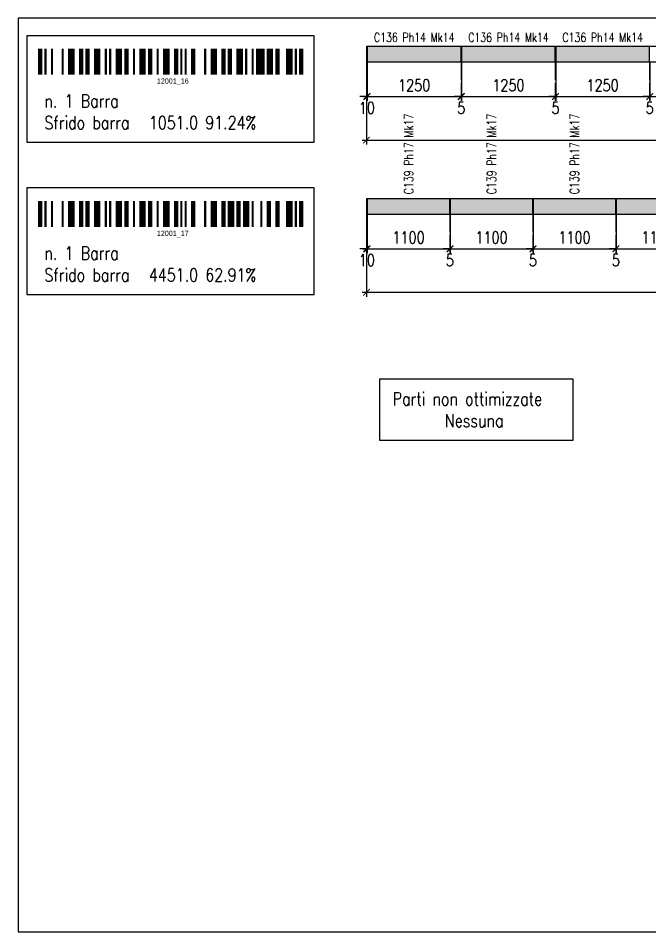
# Model space of a CAD drawing. Header units: millimetres. Extents: x -56 to 421004, y -1 to 91234.
# Drawn here: x 134118 to 142528, y 40150 to 52325 of the extents above; entities that cross this region are included whole.
import ezdxf
from ezdxf.enums import TextEntityAlignment as Align

# ---------------------------------------------------------------- set-up
doc = ezdxf.new("R2010")
doc.units = ezdxf.units.MM
doc.styles.add('EasyCutStyle', font='romans.shx', dxfattribs={"width": 0.8})
doc.styles.add('EasyCutStyleOptimezeBars', font='Romans.shx', dxfattribs={"width": 0.8})
doc.dimstyles.new('EasyCutDimOptimezeBars', dxfattribs={"dimscale": 57.971, "dimtxt": 2.7, "dimasz": 1.5, "dimexe": 1, "dimexo": 0, "dimgap": 1.25, "dimtad": 1, "dimdec": 1, "dimrnd": 0.5, "dimzin": 12, "dimdsep": 46, "dimtxsty": 'EasyCutStyleOptimezeBars', "dimblk": 'ARCHTICK', "dimblk1": 'ARCHTICK', "dimblk2": 'ARCHTICK', "dimcen": 1, "dimdle": 1, "dimclrd": 1, "dimclre": 1, "dimclrt": 3, "dimadec": 3, "dimazin": 0, "dimtfac": 1, "dimtdec": 1, "dimtix": 1, "dimtmove": 0, "dimatfit": 3, "dimfxl": 1, "dimtfill": 1, "dimtolj": 1, "dimtzin": 0, "dimarcsym": 0})

# ---------------------------------------------------------------- blocks, each defined once
blk = doc.blocks.new('BARCODE128_12001_16')
at = {"linetype": 'Continuous'}
for points, const_width in [([(1, 0), (1, 12)], 2), ([(15.5, 0), (15.5, 12)], 3), ([(20, 0), (20, 12)], 2), ([(23, 0), (23, 12)], 2), ([(27.5, 0), (27.5, 12)], 3), ([(37.5, 0), (37.5, 12)], 3), ([(41, 0), (41, 12)], 2), ([(48.5, 0), (48.5, 12)], 3), ([(52, 0), (52, 12)], 2), ([(59.5, 0), (59.5, 12)], 3), ([(64, 0), (64, 12)], 2), ([(72, 0), (72, 12)], 2), ([(81.5, 0), (81.5, 12)], 3), ([(86, 0), (86, 12)], 2), ([(89, 0), (89, 12)], 2), ([(93.5, 0), (93.5, 12)], 3), ([(103, 0), (103, 12)], 4), ([(107.5, 0), (107.5, 12)], 3), ([(111, 0), (111, 12)], 2), ([(116.5, 0), (116.5, 12)], 3), ([(122, 0), (122, 12)], 2), ([(3.5, 0), (3.5, 12)], 1), ([(6.5, 0), (6.5, 12)], 1), ([(11.5, 0), (11.5, 12)], 1), ([(31.5, 0), (31.5, 12)], 1), ([(33.5, 0), (33.5, 12)], 1), ([(44.5, 0), (44.5, 12)], 1), ([(55.5, 0), (55.5, 12)], 1), ([(66.5, 0), (66.5, 12)], 1), ([(68.5, 0), (68.5, 12)], 1), ([(77.5, 0), (77.5, 12)], 1), ([(96.5, 0), (96.5, 12)], 1), ([(99.5, 0), (99.5, 12)], 1), ([(119.5, 0), (119.5, 12)], 1)]:
    blk.add_lwpolyline(points, dxfattribs=dict(at, const_width=const_width))
blk.add_text('12001_16', height=2.4).set_placement((62.5, -4.2), align=Align.CENTER)
blk = doc.blocks.new('_ArchTick')
at = {"color": 0, "linetype": 'ByBlock', "const_width": 0.15}
blk.add_lwpolyline([(-0.5, -0.5), (0.5, 0.5)], dxfattribs=at)
blk = doc.blocks.new('*D913')
at = {"color": 1, "lineweight": -2}
for p, q in [((138756, 51745), (138756, 51223)), ((138766, 51745), (138766, 51223)), ((138756, 51281), (138669, 51281)), ((138756, 51281), (138766, 51281)), ((138766, 51281), (138853, 51281))]:
    blk.add_line(p, q, dxfattribs=at)
at = {"layer": 'Defpoints', "color": 0}
for p in [(138756, 51745), (138766, 51745)]:
    blk.add_point(p, dxfattribs=at)
at = {"color": 1, "lineweight": -2, "xscale": 86.9637, "yscale": 86.9637, "zscale": 86.9637}
blk.add_blockref('_ArchTick', (138756, 51281), dxfattribs=at)
at = {"color": 1, "lineweight": -2, "xscale": 86.9637, "yscale": 86.9637, "zscale": 86.9637, "rotation": 180}
blk.add_blockref('_ArchTick', (138766, 51281), dxfattribs=at)
at = {"color": 3, "char_height": 156.5, "attachment_point": 5, "style": 'EasyCutStyleOptimezeBars', "bg_fill": 3, "box_fill_scale": 1.1, "bg_fill_color": 256, "bg_fill_true_color": 13158600}
for s, insert, bg_fill_transparency in [('\\A1;', (138761, 51484), 919400), ('\\A1;10', (138761, 51130), 0)]:
    blk.add_mtext(s, dxfattribs=dict(at, insert=insert, bg_fill_transparency=bg_fill_transparency))
at = {"layer": 'Defpoints', "color": 0}
blk.add_point((138766, 51281), dxfattribs=at)
blk = doc.blocks.new('*D914')
at = {"color": 1, "lineweight": -2}
for p, q in [((138766, 51745), (138766, 51223)), ((140016, 51745), (140016, 51223)), ((138708, 51281), (140074, 51281))]:
    blk.add_line(p, q, dxfattribs=at)
at = {"layer": 'Defpoints', "color": 0}
for p in [(138766, 51745), (140016, 51745), (140016, 51281)]:
    blk.add_point(p, dxfattribs=at)
at = {"color": 1, "lineweight": -2, "xscale": 86.9637, "yscale": 86.9637, "zscale": 86.9637, "rotation": 180}
blk.add_blockref('_ArchTick', (138766, 51281), dxfattribs=at)
at = {"color": 1, "lineweight": -2, "xscale": 86.9637, "yscale": 86.9637, "zscale": 86.9637}
blk.add_blockref('_ArchTick', (140016, 51281), dxfattribs=at)
at = {"color": 3, "insert": (139391, 51432), "char_height": 156.5, "attachment_point": 5, "style": 'EasyCutStyleOptimezeBars', "bg_fill": 3, "box_fill_scale": 1.1, "bg_fill_color": 256, "bg_fill_true_color": 13158600, "bg_fill_transparency": 12429696}
blk.add_mtext('\\A1;1250', dxfattribs=at)
blk = doc.blocks.new('*D915')
at = {"color": 1, "lineweight": -2}
for p, q in [((140016, 51745), (140016, 51223)), ((140021, 51745), (140021, 51223)), ((140016, 51281), (139929, 51281)), ((140016, 51281), (140021, 51281)), ((140021, 51281), (140108, 51281))]:
    blk.add_line(p, q, dxfattribs=at)
at = {"layer": 'Defpoints', "color": 0}
for p in [(140016, 51745), (140021, 51745)]:
    blk.add_point(p, dxfattribs=at)
at = {"color": 1, "lineweight": -2, "xscale": 86.9637, "yscale": 86.9637, "zscale": 86.9637}
blk.add_blockref('_ArchTick', (140016, 51281), dxfattribs=at)
at = {"color": 1, "lineweight": -2, "xscale": 86.9637, "yscale": 86.9637, "zscale": 86.9637, "rotation": 180}
blk.add_blockref('_ArchTick', (140021, 51281), dxfattribs=at)
at = {"color": 3, "char_height": 156.5, "attachment_point": 5, "style": 'EasyCutStyleOptimezeBars', "bg_fill": 3, "box_fill_scale": 1.1, "bg_fill_color": 256, "bg_fill_true_color": 13158600}
for s, insert, bg_fill_transparency in [('\\A1;', (140018, 51484), 919400), ('\\A1;5', (140018, 51130), 6619204)]:
    blk.add_mtext(s, dxfattribs=dict(at, insert=insert, bg_fill_transparency=bg_fill_transparency))
at = {"layer": 'Defpoints', "color": 0}
blk.add_point((140021, 51281), dxfattribs=at)
blk = doc.blocks.new('*D916')
at = {"color": 1, "lineweight": -2}
for p, q in [((140021, 51745), (140021, 51223)), ((141271, 51745), (141271, 51223)), ((139963, 51281), (141329, 51281))]:
    blk.add_line(p, q, dxfattribs=at)
at = {"layer": 'Defpoints', "color": 0}
for p in [(140021, 51745), (141271, 51745), (141271, 51281)]:
    blk.add_point(p, dxfattribs=at)
at = {"color": 1, "lineweight": -2, "xscale": 86.9637, "yscale": 86.9637, "zscale": 86.9637, "rotation": 180}
blk.add_blockref('_ArchTick', (140021, 51281), dxfattribs=at)
at = {"color": 1, "lineweight": -2, "xscale": 86.9637, "yscale": 86.9637, "zscale": 86.9637}
blk.add_blockref('_ArchTick', (141271, 51281), dxfattribs=at)
at = {"color": 3, "insert": (140646, 51432), "char_height": 156.5, "attachment_point": 5, "style": 'EasyCutStyleOptimezeBars', "bg_fill": 3, "box_fill_scale": 1.1, "bg_fill_color": 256, "bg_fill_true_color": 13158600, "bg_fill_transparency": 12444108}
blk.add_mtext('\\A1;1250', dxfattribs=at)
blk = doc.blocks.new('*D917')
at = {"color": 1, "lineweight": -2}
for p, q in [((141271, 51745), (141271, 51223)), ((141276, 51745), (141276, 51223)), ((141271, 51281), (141184, 51281)), ((141271, 51281), (141276, 51281)), ((141276, 51281), (141363, 51281))]:
    blk.add_line(p, q, dxfattribs=at)
at = {"layer": 'Defpoints', "color": 0}
for p in [(141271, 51745), (141276, 51745)]:
    blk.add_point(p, dxfattribs=at)
at = {"color": 1, "lineweight": -2, "xscale": 86.9637, "yscale": 86.9637, "zscale": 86.9637}
blk.add_blockref('_ArchTick', (141271, 51281), dxfattribs=at)
at = {"color": 1, "lineweight": -2, "xscale": 86.9637, "yscale": 86.9637, "zscale": 86.9637, "rotation": 180}
blk.add_blockref('_ArchTick', (141276, 51281), dxfattribs=at)
at = {"color": 3, "char_height": 156.5, "attachment_point": 5, "style": 'EasyCutStyleOptimezeBars', "bg_fill": 3, "box_fill_scale": 1.1, "bg_fill_color": 256, "bg_fill_true_color": 13158600}
for s, insert, bg_fill_transparency in [('\\A1;', (141273, 51484), 919916), ('\\A1;5', (141273, 51130), 0)]:
    blk.add_mtext(s, dxfattribs=dict(at, insert=insert, bg_fill_transparency=bg_fill_transparency))
at = {"layer": 'Defpoints', "color": 0}
blk.add_point((141276, 51281), dxfattribs=at)
blk = doc.blocks.new('*D918')
at = {"color": 1, "lineweight": -2}
for p, q in [((141276, 51745), (141276, 51223)), ((142526, 51745), (142526, 51223)), ((141218, 51281), (142584, 51281))]:
    blk.add_line(p, q, dxfattribs=at)
at = {"layer": 'Defpoints', "color": 0}
for p in [(141276, 51745), (142526, 51745), (142526, 51281)]:
    blk.add_point(p, dxfattribs=at)
at = {"color": 1, "lineweight": -2, "xscale": 86.9637, "yscale": 86.9637, "zscale": 86.9637, "rotation": 180}
blk.add_blockref('_ArchTick', (141276, 51281), dxfattribs=at)
at = {"color": 1, "lineweight": -2, "xscale": 86.9637, "yscale": 86.9637, "zscale": 86.9637}
blk.add_blockref('_ArchTick', (142526, 51281), dxfattribs=at)
at = {"color": 3, "insert": (141901, 51432), "char_height": 156.5, "attachment_point": 5, "style": 'EasyCutStyleOptimezeBars', "bg_fill": 3, "box_fill_scale": 1.1, "bg_fill_color": 256, "bg_fill_true_color": 13158600, "bg_fill_transparency": 12462464}
blk.add_mtext('\\A1;1250', dxfattribs=at)
blk = doc.blocks.new('*D919')
at = {"color": 1, "lineweight": -2}
for p, q in [((142526, 51745), (142526, 51223)), ((142531, 51745), (142531, 51223)), ((142526, 51281), (142439, 51281)), ((142526, 51281), (142531, 51281)), ((142531, 51281), (142618, 51281))]:
    blk.add_line(p, q, dxfattribs=at)
at = {"layer": 'Defpoints', "color": 0}
for p in [(142526, 51745), (142531, 51745)]:
    blk.add_point(p, dxfattribs=at)
at = {"color": 1, "lineweight": -2, "xscale": 86.9637, "yscale": 86.9637, "zscale": 86.9637}
blk.add_blockref('_ArchTick', (142526, 51281), dxfattribs=at)
at = {"color": 1, "lineweight": -2, "xscale": 86.9637, "yscale": 86.9637, "zscale": 86.9637, "rotation": 180}
blk.add_blockref('_ArchTick', (142531, 51281), dxfattribs=at)
at = {"color": 3, "char_height": 156.5, "attachment_point": 5, "style": 'EasyCutStyleOptimezeBars', "bg_fill": 3, "box_fill_scale": 1.1, "bg_fill_color": 256, "bg_fill_true_color": 13158600}
for s, insert, bg_fill_transparency in [('\\A1;', (142528, 51484), 12471740), ('\\A1;5', (142528, 51130), 12468288)]:
    blk.add_mtext(s, dxfattribs=dict(at, insert=insert, bg_fill_transparency=bg_fill_transparency))
at = {"layer": 'Defpoints', "color": 0}
blk.add_point((142531, 51281), dxfattribs=at)
blk = doc.blocks.new('*D920')
at = {"color": 1, "lineweight": -2}
for p, q in [((142531, 51745), (142531, 51223)), ((143731, 51745), (143731, 51223)), ((142473, 51281), (143789, 51281))]:
    blk.add_line(p, q, dxfattribs=at)
at = {"layer": 'Defpoints', "color": 0}
for p in [(142531, 51745), (143731, 51745), (143731, 51281)]:
    blk.add_point(p, dxfattribs=at)
at = {"color": 1, "lineweight": -2, "xscale": 86.9637, "yscale": 86.9637, "zscale": 86.9637, "rotation": 180}
blk.add_blockref('_ArchTick', (142531, 51281), dxfattribs=at)
at = {"color": 1, "lineweight": -2, "xscale": 86.9637, "yscale": 86.9637, "zscale": 86.9637}
blk.add_blockref('_ArchTick', (143731, 51281), dxfattribs=at)
at = {"color": 3, "insert": (143131, 51432), "char_height": 156.5, "attachment_point": 5, "style": 'EasyCutStyleOptimezeBars', "bg_fill": 3, "box_fill_scale": 1.1, "bg_fill_color": 256, "bg_fill_true_color": 13158600, "bg_fill_transparency": 4259909}
blk.add_mtext('\\A1;1200', dxfattribs=at)
blk = doc.blocks.new('*D932')
at = {"color": 1, "lineweight": -2}
for p, q in [((138756, 51745), (138756, 50643)), ((150757, 51745), (150757, 50643)), ((138698, 50701), (150815, 50701))]:
    blk.add_line(p, q, dxfattribs=at)
at = {"layer": 'Defpoints', "color": 0}
for p in [(138756, 51745), (150757, 51745), (150757, 50701)]:
    blk.add_point(p, dxfattribs=at)
at = {"color": 1, "lineweight": -2, "xscale": 86.9637, "yscale": 86.9637, "zscale": 86.9637, "rotation": 180}
blk.add_blockref('_ArchTick', (138756, 50701), dxfattribs=at)
at = {"color": 1, "lineweight": -2, "xscale": 86.9637, "yscale": 86.9637, "zscale": 86.9637}
blk.add_blockref('_ArchTick', (150757, 50701), dxfattribs=at)
at = {"color": 3, "insert": (144756, 50852), "char_height": 156.5, "attachment_point": 5, "style": 'EasyCutStyleOptimezeBars', "bg_fill": 3, "box_fill_scale": 1.1, "bg_fill_color": 256, "bg_fill_true_color": 13158600, "bg_fill_transparency": 11874924}
blk.add_mtext('\\A1;12001', dxfattribs=at)
blk = doc.blocks.new('BARCODE128_12001_17')
at = {"linetype": 'Continuous'}
for points, const_width in [([(1, 0), (1, 12)], 2), ([(15.5, 0), (15.5, 12)], 3), ([(20, 0), (20, 12)], 2), ([(23, 0), (23, 12)], 2), ([(27.5, 0), (27.5, 12)], 3), ([(37.5, 0), (37.5, 12)], 3), ([(41, 0), (41, 12)], 2), ([(48.5, 0), (48.5, 12)], 3), ([(52, 0), (52, 12)], 2), ([(59.5, 0), (59.5, 12)], 3), ([(64, 0), (64, 12)], 2), ([(72, 0), (72, 12)], 2), ([(81.5, 0), (81.5, 12)], 3), ([(86, 0), (86, 12)], 2), ([(89.5, 0), (89.5, 12)], 3), ([(93, 0), (93, 12)], 2), ([(96.5, 0), (96.5, 12)], 3), ([(107, 0), (107, 12)], 2), ([(111, 0), (111, 12)], 2), ([(116.5, 0), (116.5, 12)], 3), ([(122, 0), (122, 12)], 2), ([(3.5, 0), (3.5, 12)], 1), ([(6.5, 0), (6.5, 12)], 1), ([(11.5, 0), (11.5, 12)], 1), ([(31.5, 0), (31.5, 12)], 1), ([(33.5, 0), (33.5, 12)], 1), ([(44.5, 0), (44.5, 12)], 1), ([(55.5, 0), (55.5, 12)], 1), ([(66.5, 0), (66.5, 12)], 1), ([(68.5, 0), (68.5, 12)], 1), ([(77.5, 0), (77.5, 12)], 1), ([(99.5, 0), (99.5, 12)], 1), ([(103.5, 0), (103.5, 12)], 1), ([(119.5, 0), (119.5, 12)], 1)]:
    blk.add_lwpolyline(points, dxfattribs=dict(at, const_width=const_width))
blk.add_text('12001_17', height=2.4).set_placement((62.5, -4.2), align=Align.CENTER)
blk = doc.blocks.new('*D934')
at = {"color": 1, "lineweight": -2}
for p, q in [((138756, 49716), (138756, 49194)), ((138766, 49716), (138766, 49194)), ((138756, 49252), (138669, 49252)), ((138756, 49252), (138766, 49252)), ((138766, 49252), (138853, 49252))]:
    blk.add_line(p, q, dxfattribs=at)
at = {"layer": 'Defpoints', "color": 0}
for p in [(138756, 49716), (138766, 49716)]:
    blk.add_point(p, dxfattribs=at)
at = {"color": 1, "lineweight": -2, "xscale": 86.9637, "yscale": 86.9637, "zscale": 86.9637}
blk.add_blockref('_ArchTick', (138756, 49252), dxfattribs=at)
at = {"color": 1, "lineweight": -2, "xscale": 86.9637, "yscale": 86.9637, "zscale": 86.9637, "rotation": 180}
blk.add_blockref('_ArchTick', (138766, 49252), dxfattribs=at)
at = {"color": 3, "char_height": 156.5, "attachment_point": 5, "style": 'EasyCutStyleOptimezeBars', "bg_fill": 3, "box_fill_scale": 1.1, "bg_fill_color": 256, "bg_fill_true_color": 13158600, "bg_fill_transparency": 0}
for s, insert in [('\\A1;', (138761, 49455)), ('\\A1;10', (138761, 49101))]:
    blk.add_mtext(s, dxfattribs=dict(at, insert=insert))
at = {"layer": 'Defpoints', "color": 0}
blk.add_point((138766, 49252), dxfattribs=at)
blk = doc.blocks.new('*D935')
at = {"color": 1, "lineweight": -2}
for p, q in [((138766, 49716), (138766, 49194)), ((139866, 49716), (139866, 49194)), ((138708, 49252), (139924, 49252))]:
    blk.add_line(p, q, dxfattribs=at)
at = {"layer": 'Defpoints', "color": 0}
for p in [(138766, 49716), (139866, 49716), (139866, 49252)]:
    blk.add_point(p, dxfattribs=at)
at = {"color": 1, "lineweight": -2, "xscale": 86.9637, "yscale": 86.9637, "zscale": 86.9637, "rotation": 180}
blk.add_blockref('_ArchTick', (138766, 49252), dxfattribs=at)
at = {"color": 1, "lineweight": -2, "xscale": 86.9637, "yscale": 86.9637, "zscale": 86.9637}
blk.add_blockref('_ArchTick', (139866, 49252), dxfattribs=at)
at = {"color": 3, "insert": (139316, 49403), "char_height": 156.5, "attachment_point": 5, "style": 'EasyCutStyleOptimezeBars', "bg_fill": 3, "box_fill_scale": 1.1, "bg_fill_color": 256, "bg_fill_true_color": 13158600, "bg_fill_transparency": 13144076}
blk.add_mtext('\\A1;1100', dxfattribs=at)
blk = doc.blocks.new('*D936')
at = {"color": 1, "lineweight": -2}
for p, q in [((139866, 49716), (139866, 49194)), ((139871, 49716), (139871, 49194)), ((139866, 49252), (139779, 49252)), ((139866, 49252), (139871, 49252)), ((139871, 49252), (139958, 49252))]:
    blk.add_line(p, q, dxfattribs=at)
at = {"layer": 'Defpoints', "color": 0}
for p in [(139866, 49716), (139871, 49716)]:
    blk.add_point(p, dxfattribs=at)
at = {"color": 1, "lineweight": -2, "xscale": 86.9637, "yscale": 86.9637, "zscale": 86.9637}
blk.add_blockref('_ArchTick', (139866, 49252), dxfattribs=at)
at = {"color": 1, "lineweight": -2, "xscale": 86.9637, "yscale": 86.9637, "zscale": 86.9637, "rotation": 180}
blk.add_blockref('_ArchTick', (139871, 49252), dxfattribs=at)
at = {"color": 3, "char_height": 156.5, "attachment_point": 5, "style": 'EasyCutStyleOptimezeBars', "bg_fill": 3, "box_fill_scale": 1.1, "bg_fill_color": 256, "bg_fill_true_color": 13158600, "bg_fill_transparency": 0}
for s, insert in [('\\A1;', (139868, 49455)), ('\\A1;5', (139868, 49101))]:
    blk.add_mtext(s, dxfattribs=dict(at, insert=insert))
at = {"layer": 'Defpoints', "color": 0}
blk.add_point((139871, 49252), dxfattribs=at)
blk = doc.blocks.new('*D937')
at = {"color": 1, "lineweight": -2}
for p, q in [((139871, 49716), (139871, 49194)), ((140971, 49716), (140971, 49194)), ((139813, 49252), (141029, 49252))]:
    blk.add_line(p, q, dxfattribs=at)
at = {"layer": 'Defpoints', "color": 0}
for p in [(139871, 49716), (140971, 49716), (140971, 49252)]:
    blk.add_point(p, dxfattribs=at)
at = {"color": 1, "lineweight": -2, "xscale": 86.9637, "yscale": 86.9637, "zscale": 86.9637, "rotation": 180}
blk.add_blockref('_ArchTick', (139871, 49252), dxfattribs=at)
at = {"color": 1, "lineweight": -2, "xscale": 86.9637, "yscale": 86.9637, "zscale": 86.9637}
blk.add_blockref('_ArchTick', (140971, 49252), dxfattribs=at)
at = {"color": 3, "insert": (140421, 49403), "char_height": 156.5, "attachment_point": 5, "style": 'EasyCutStyleOptimezeBars', "bg_fill": 3, "box_fill_scale": 1.1, "bg_fill_color": 256, "bg_fill_true_color": 13158600, "bg_fill_transparency": 0}
blk.add_mtext('\\A1;1100', dxfattribs=at)
blk = doc.blocks.new('*D938')
at = {"color": 1, "lineweight": -2}
for p, q in [((140971, 49716), (140971, 49194)), ((140976, 49716), (140976, 49194)), ((140971, 49252), (140884, 49252)), ((140971, 49252), (140976, 49252)), ((140976, 49252), (141063, 49252))]:
    blk.add_line(p, q, dxfattribs=at)
at = {"layer": 'Defpoints', "color": 0}
for p in [(140971, 49716), (140976, 49716)]:
    blk.add_point(p, dxfattribs=at)
at = {"color": 1, "lineweight": -2, "xscale": 86.9637, "yscale": 86.9637, "zscale": 86.9637}
blk.add_blockref('_ArchTick', (140971, 49252), dxfattribs=at)
at = {"color": 1, "lineweight": -2, "xscale": 86.9637, "yscale": 86.9637, "zscale": 86.9637, "rotation": 180}
blk.add_blockref('_ArchTick', (140976, 49252), dxfattribs=at)
at = {"color": 3, "char_height": 156.5, "attachment_point": 5, "style": 'EasyCutStyleOptimezeBars', "bg_fill": 3, "box_fill_scale": 1.1, "bg_fill_color": 256, "bg_fill_true_color": 13158600}
for s, insert, bg_fill_transparency in [('\\A1;', (140973, 49455), 12843276), ('\\A1;5', (140973, 49101), 12907852)]:
    blk.add_mtext(s, dxfattribs=dict(at, insert=insert, bg_fill_transparency=bg_fill_transparency))
at = {"layer": 'Defpoints', "color": 0}
blk.add_point((140976, 49252), dxfattribs=at)
blk = doc.blocks.new('*D939')
at = {"color": 1, "lineweight": -2}
for p, q in [((140976, 49716), (140976, 49194)), ((142076, 49716), (142076, 49194)), ((140918, 49252), (142134, 49252))]:
    blk.add_line(p, q, dxfattribs=at)
at = {"layer": 'Defpoints', "color": 0}
for p in [(140976, 49716), (142076, 49716), (142076, 49252)]:
    blk.add_point(p, dxfattribs=at)
at = {"color": 1, "lineweight": -2, "xscale": 86.9637, "yscale": 86.9637, "zscale": 86.9637, "rotation": 180}
blk.add_blockref('_ArchTick', (140976, 49252), dxfattribs=at)
at = {"color": 1, "lineweight": -2, "xscale": 86.9637, "yscale": 86.9637, "zscale": 86.9637}
blk.add_blockref('_ArchTick', (142076, 49252), dxfattribs=at)
at = {"color": 3, "insert": (141526, 49403), "char_height": 156.5, "attachment_point": 5, "style": 'EasyCutStyleOptimezeBars', "bg_fill": 3, "box_fill_scale": 1.1, "bg_fill_color": 256, "bg_fill_true_color": 13158600, "bg_fill_transparency": 13178320}
blk.add_mtext('\\A1;1100', dxfattribs=at)
blk = doc.blocks.new('*D940')
at = {"color": 1, "lineweight": -2}
for p, q in [((142076, 49716), (142076, 49194)), ((142081, 49716), (142081, 49194)), ((142076, 49252), (141989, 49252)), ((142076, 49252), (142081, 49252)), ((142081, 49252), (142168, 49252))]:
    blk.add_line(p, q, dxfattribs=at)
at = {"layer": 'Defpoints', "color": 0}
for p in [(142076, 49716), (142081, 49716)]:
    blk.add_point(p, dxfattribs=at)
at = {"color": 1, "lineweight": -2, "xscale": 86.9637, "yscale": 86.9637, "zscale": 86.9637}
blk.add_blockref('_ArchTick', (142076, 49252), dxfattribs=at)
at = {"color": 1, "lineweight": -2, "xscale": 86.9637, "yscale": 86.9637, "zscale": 86.9637, "rotation": 180}
blk.add_blockref('_ArchTick', (142081, 49252), dxfattribs=at)
at = {"color": 3, "char_height": 156.5, "attachment_point": 5, "style": 'EasyCutStyleOptimezeBars', "bg_fill": 3, "box_fill_scale": 1.1, "bg_fill_color": 256, "bg_fill_true_color": 13158600}
for s, insert, bg_fill_transparency in [('\\A1;', (142078, 49455), 931268), ('\\A1;5', (142078, 49101), 0)]:
    blk.add_mtext(s, dxfattribs=dict(at, insert=insert, bg_fill_transparency=bg_fill_transparency))
at = {"layer": 'Defpoints', "color": 0}
blk.add_point((142081, 49252), dxfattribs=at)
blk = doc.blocks.new('*D941')
at = {"color": 1, "lineweight": -2}
for p, q in [((142081, 49716), (142081, 49194)), ((143181, 49716), (143181, 49194)), ((142023, 49252), (143239, 49252))]:
    blk.add_line(p, q, dxfattribs=at)
at = {"layer": 'Defpoints', "color": 0}
for p in [(142081, 49716), (143181, 49716), (143181, 49252)]:
    blk.add_point(p, dxfattribs=at)
at = {"color": 1, "lineweight": -2, "xscale": 86.9637, "yscale": 86.9637, "zscale": 86.9637, "rotation": 180}
blk.add_blockref('_ArchTick', (142081, 49252), dxfattribs=at)
at = {"color": 1, "lineweight": -2, "xscale": 86.9637, "yscale": 86.9637, "zscale": 86.9637}
blk.add_blockref('_ArchTick', (143181, 49252), dxfattribs=at)
at = {"color": 3, "insert": (142631, 49403), "char_height": 156.5, "attachment_point": 5, "style": 'EasyCutStyleOptimezeBars', "bg_fill": 3, "box_fill_scale": 1.1, "bg_fill_color": 256, "bg_fill_true_color": 13158600, "bg_fill_transparency": 4259909}
blk.add_mtext('\\A1;1100', dxfattribs=at)
blk = doc.blocks.new('*D949')
at = {"color": 1, "lineweight": -2}
for p, q in [((138756, 49716), (138756, 48614)), ((150757, 49716), (150757, 48614)), ((138698, 48672), (150815, 48672))]:
    blk.add_line(p, q, dxfattribs=at)
at = {"layer": 'Defpoints', "color": 0}
for p in [(138756, 49716), (150757, 49716), (150757, 48672)]:
    blk.add_point(p, dxfattribs=at)
at = {"color": 1, "lineweight": -2, "xscale": 86.9637, "yscale": 86.9637, "zscale": 86.9637, "rotation": 180}
blk.add_blockref('_ArchTick', (138756, 48672), dxfattribs=at)
at = {"color": 1, "lineweight": -2, "xscale": 86.9637, "yscale": 86.9637, "zscale": 86.9637}
blk.add_blockref('_ArchTick', (150757, 48672), dxfattribs=at)
at = {"color": 3, "insert": (144756, 48823), "char_height": 156.5, "attachment_point": 5, "style": 'EasyCutStyleOptimezeBars', "bg_fill": 3, "box_fill_scale": 1.1, "bg_fill_color": 256, "bg_fill_true_color": 13158600, "bg_fill_transparency": 926108}
blk.add_mtext('\\A1;12001', dxfattribs=at)

msp = doc.modelspace()

# ---------------------------------------------------------------- linework, layer by layer
at = {"color": 5}
msp.add_lwpolyline([(134117.84, 40149.86), (151336.65, 40149.86), (151336.65, 52324.78), (134117.84, 52324.78)], close=True, dxfattribs=at)
at = {"color": 231, "true_color": 0xfd58be}
for points in [[(138755.9, 51745.02), (150756.9, 51745.02), (150756.9, 51947.93), (138755.9, 51947.93)], [(138755.9, 49715.86), (150756.9, 49715.86), (150756.9, 49918.78), (138755.9, 49918.78)]]:
    msp.add_lwpolyline(points, close=True, dxfattribs=at)
at = {"color": 7}
for points in [[(138765.9, 51745.02), (140015.9, 51745.02), (140015.9, 51947.93), (138765.9, 51947.93)], [(140020.9, 51745.02), (141270.9, 51745.02), (141270.9, 51947.93), (140020.9, 51947.93)], [(141275.9, 51745.02), (142525.9, 51745.02), (142525.9, 51947.93), (141275.9, 51947.93)], [(138765.9, 49715.86), (139865.9, 49715.86), (139865.9, 49918.78), (138765.9, 49918.78)], [(139870.9, 49715.86), (140970.9, 49715.86), (140970.9, 49918.78), (139870.9, 49918.78)], [(140975.9, 49715.86), (142075.9, 49715.86), (142075.9, 49918.78), (140975.9, 49918.78)], [(142080.9, 49715.86), (143180.9, 49715.86), (143180.9, 49918.78), (142080.9, 49918.78)]]:
    msp.add_lwpolyline(points, close=True, dxfattribs=at)
at = {"color": 34, "true_color": 0x955e17}
for points in [[(138765.9, 51745.02), (140015.9, 51745.02), (138765.9, 51947.93), (140015.9, 51947.93)], [(140020.9, 51745.02), (141270.9, 51745.02), (140020.9, 51947.93), (141270.9, 51947.93)], [(141275.9, 51745.02), (142525.9, 51745.02), (141275.9, 51947.93), (142525.9, 51947.93)]]:
    msp.add_solid(points, dxfattribs=at)
at = {"color": 34, "true_color": 0x935417}
for points in [[(138765.9, 49715.86), (139865.9, 49715.86), (138765.9, 49918.78), (139865.9, 49918.78)], [(139870.9, 49715.86), (140970.9, 49715.86), (139870.9, 49918.78), (140970.9, 49918.78)], [(140975.9, 49715.86), (142075.9, 49715.86), (140975.9, 49918.78), (142075.9, 49918.78)], [(142080.9, 49715.86), (143180.9, 49715.86), (142080.9, 49918.78), (143180.9, 49918.78)]]:
    msp.add_solid(points, dxfattribs=at)

# ---------------------------------------------------------------- texts
at = {"style": 'EasyCutStyle', "width": 0.75}
for p in [(139391.9, 52008.81), (140646.9, 52008.81), (141901.9, 52008.81)]:
    msp.add_text('C136 Ph14 Mk14', height=121.7492, dxfattribs=at).set_placement(p, align=Align.CENTER)

# ---------------------------------------------------------------- next in the draw order: texts
at = {"color": 71, "char_height": 173.9274, "attachment_point": 1, "bg_fill": 2}
for s, insert in [('{\\Fromans|c0;\\W0.8;\\C2;n. 1 Barra^J\\C1;Sfrido barra^I\\C7;1051.0 91.24%', (134465.7, 51310.2)), ('{\\Fromans|c0;\\W0.8;\\C2;n. 1 Barra^J\\C1;Sfrido barra^I\\C7;4451.0 62.91%', (134465.7, 49281.05))]:
    msp.add_mtext(s, dxfattribs=dict(at, insert=insert))
at = {"color": 71, "insert": (139103.76, 47338.86), "char_height": 173.9274, "attachment_point": 1, "bg_fill": 3, "box_fill_scale": 1.5, "bg_fill_color": 9, "bg_fill_transparency": 6357114}
msp.add_mtext('{\\Fromans|c0;\\W0.8;\\C2;Parti non ottimizzate^J^I\\C7;Nessuna', dxfattribs=at)

# ---------------------------------------------------------------- next in the draw order: dimensions: what is measured, and where the dimension line sits
for base, p1, p2, picture, middle in [((138765.9, 51281.21), (138755.9, 51745.02), (138765.9, 51745.02), '*D913', (138760.9, 51281.21)), ((138765.9, 49252.06), (138755.9, 49715.86), (138765.9, 49715.86), '*D934', (138760.9, 49252.06))]:
    dim = msp.add_linear_dim(base=base, p1=p1, p2=p2, text='\\X<>', dimstyle='EasyCutDimOptimezeBars', override={"dimscale": 57.9758})
    dim.commit()
    dim.dimension.update_dxf_attribs({"geometry": picture, "text_midpoint": middle})

# ---------------------------------------------------------------- next in the draw order: linework, layer by layer
at = {"color": 5}
for points in [[(134233.79, 50672.47), (138060.2, 50672.47), (138060.2, 52092.87), (134233.79, 52092.87)], [(134233.79, 48643.31), (138060.2, 48643.31), (138060.2, 50063.72), (134233.79, 50063.72)], [(138929.83, 46701.12), (141510.58, 46701.12), (141510.58, 47512.78), (138929.83, 47512.78)]]:
    msp.add_lwpolyline(points, close=True, dxfattribs=at)

# ---------------------------------------------------------------- next in the draw order: block references
at = {"xscale": 28.74833057849901, "yscale": 28.74833057851356, "zscale": 28.74833057851239}
for name, p in [('BARCODE128_12001_16', (134378.97, 51573.97)), ('BARCODE128_12001_17', (134378.97, 49544.81))]:
    msp.add_blockref(name, p, dxfattribs=at)

# ---------------------------------------------------------------- next in the draw order: dimensions: what is measured, and where the dimension line sits
for base, p1, p2, picture, middle in [((140015.9, 51281.21), (138765.9, 51745.02), (140015.9, 51745.02), '*D914', (139390.9, 51431.95)), ((139865.9, 49252.06), (138765.9, 49715.86), (139865.9, 49715.86), '*D935', (139315.9, 49402.8))]:
    dim = msp.add_linear_dim(base=base, p1=p1, p2=p2, dimstyle='EasyCutDimOptimezeBars', override={"dimscale": 57.9758, "dimtad": 1})
    dim.commit()
    dim.dimension.update_dxf_attribs({"geometry": picture, "text_midpoint": middle})

# ---------------------------------------------------------------- next in the draw order: dimensions: what is measured, and where the dimension line sits
for base, p1, p2, picture, middle in [((140020.9, 51281.21), (140015.9, 51745.02), (140020.9, 51745.02), '*D915', (140018.4, 51281.21)), ((139870.9, 49252.06), (139865.9, 49715.86), (139870.9, 49715.86), '*D936', (139868.4, 49252.06))]:
    dim = msp.add_linear_dim(base=base, p1=p1, p2=p2, text='\\X<>', dimstyle='EasyCutDimOptimezeBars', override={"dimscale": 57.9758})
    dim.commit()
    dim.dimension.update_dxf_attribs({"geometry": picture, "text_midpoint": middle})

# ---------------------------------------------------------------- next in the draw order: dimensions: what is measured, and where the dimension line sits
for base, p1, p2, picture, middle in [((141270.9, 51281.21), (140020.9, 51745.02), (141270.9, 51745.02), '*D916', (140645.9, 51431.95)), ((140970.9, 49252.06), (139870.9, 49715.86), (140970.9, 49715.86), '*D937', (140420.9, 49402.8))]:
    dim = msp.add_linear_dim(base=base, p1=p1, p2=p2, dimstyle='EasyCutDimOptimezeBars', override={"dimscale": 57.9758, "dimtad": 1})
    dim.commit()
    dim.dimension.update_dxf_attribs({"geometry": picture, "text_midpoint": middle})

# ---------------------------------------------------------------- next in the draw order: dimensions: what is measured, and where the dimension line sits
for base, p1, p2, picture, middle in [((141275.9, 51281.21), (141270.9, 51745.02), (141275.9, 51745.02), '*D917', (141273.4, 51281.21)), ((140975.9, 49252.06), (140970.9, 49715.86), (140975.9, 49715.86), '*D938', (140973.4, 49252.06))]:
    dim = msp.add_linear_dim(base=base, p1=p1, p2=p2, text='\\X<>', dimstyle='EasyCutDimOptimezeBars', override={"dimscale": 57.9758})
    dim.commit()
    dim.dimension.update_dxf_attribs({"geometry": picture, "text_midpoint": middle})

# ---------------------------------------------------------------- next in the draw order: dimensions: what is measured, and where the dimension line sits
for base, p1, p2, picture, middle in [((142525.9, 51281.21), (141275.9, 51745.02), (142525.9, 51745.02), '*D918', (141900.9, 51431.95)), ((142075.9, 49252.06), (140975.9, 49715.86), (142075.9, 49715.86), '*D939', (141525.9, 49402.8))]:
    dim = msp.add_linear_dim(base=base, p1=p1, p2=p2, dimstyle='EasyCutDimOptimezeBars', override={"dimscale": 57.9758, "dimtad": 1})
    dim.commit()
    dim.dimension.update_dxf_attribs({"geometry": picture, "text_midpoint": middle})

# ---------------------------------------------------------------- next in the draw order: dimensions: what is measured, and where the dimension line sits
for base, p1, p2, picture, middle in [((142530.9, 51281.21), (142525.9, 51745.02), (142530.9, 51745.02), '*D919', (142528.4, 51281.21)), ((142080.9, 49252.06), (142075.9, 49715.86), (142080.9, 49715.86), '*D940', (142078.4, 49252.06))]:
    dim = msp.add_linear_dim(base=base, p1=p1, p2=p2, text='\\X<>', dimstyle='EasyCutDimOptimezeBars', override={"dimscale": 57.9758})
    dim.commit()
    dim.dimension.update_dxf_attribs({"geometry": picture, "text_midpoint": middle})

# ---------------------------------------------------------------- next in the draw order: dimensions: what is measured, and where the dimension line sits
for base, p1, p2, picture, middle in [((143730.9, 51281.21), (142530.9, 51745.02), (143730.9, 51745.02), '*D920', (143130.9, 51431.95)), ((143180.9, 49252.06), (142080.9, 49715.86), (143180.9, 49715.86), '*D941', (142630.9, 49402.8))]:
    dim = msp.add_linear_dim(base=base, p1=p1, p2=p2, dimstyle='EasyCutDimOptimezeBars', override={"dimscale": 57.9758, "dimtad": 1})
    dim.commit()
    dim.dimension.update_dxf_attribs({"geometry": picture, "text_midpoint": middle})

# ---------------------------------------------------------------- next in the draw order: dimensions: what is measured, and where the dimension line sits
for base, p1, p2, picture, middle in [((150756.9, 50701.45), (138755.9, 51745.02), (150756.9, 51745.02), '*D932', (144756.4, 50852.19)), ((150756.9, 48672.3), (138755.9, 49715.86), (150756.9, 49715.86), '*D949', (144756.4, 48823.04))]:
    dim = msp.add_linear_dim(base=base, p1=p1, p2=p2, dimstyle='EasyCutDimOptimezeBars', override={"dimscale": 57.9758, "dimtad": 1})
    dim.commit()
    dim.dimension.update_dxf_attribs({"geometry": picture, "text_midpoint": middle})

# ---------------------------------------------------------------- next in the draw order: texts
at = {"style": 'EasyCutStyle', "width": 0.75}
for p in [(139316.9, 49979.65), (140421.9, 49979.65), (141526.9, 49979.65)]:
    msp.add_text('C139 Ph17 Mk17', height=121.7492, rotation=90, dxfattribs=at).set_placement(p, align=Align.MIDDLE_LEFT)

doc.saveas('drawing.dxf')
